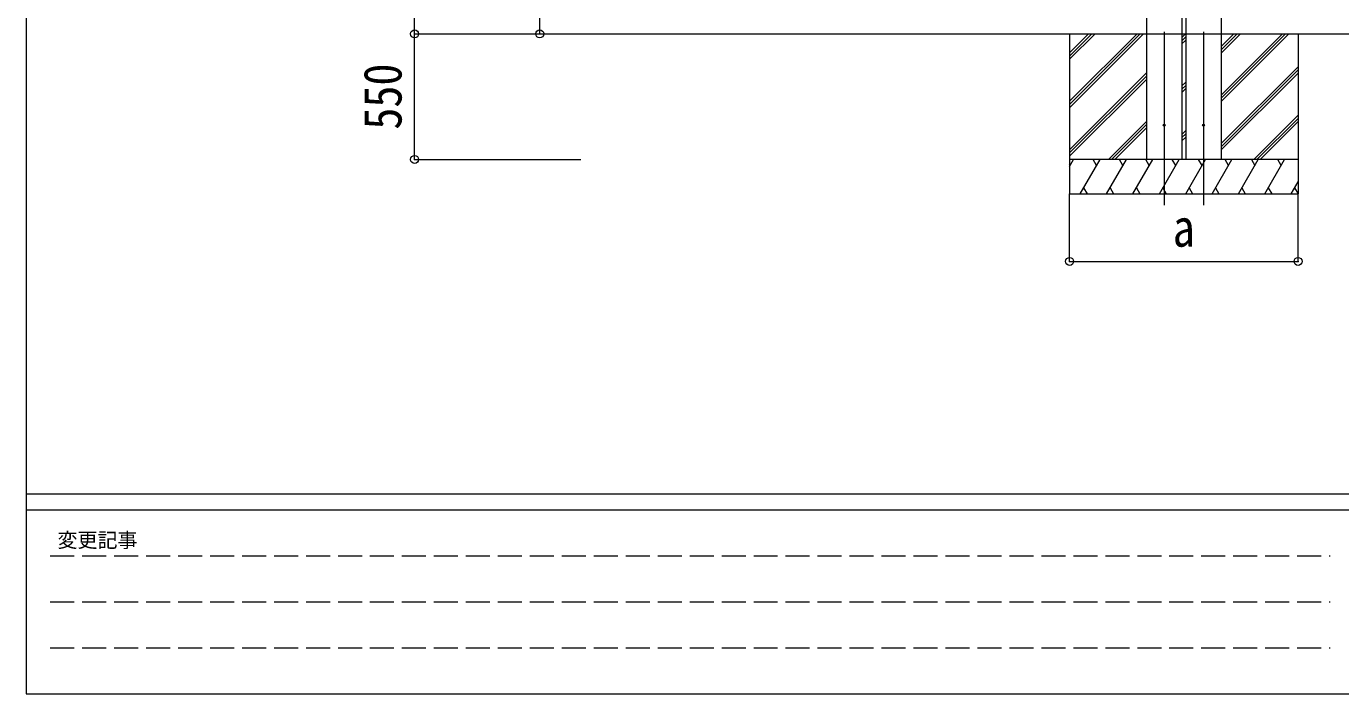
# Model space of a CAD drawing. Units: millimetres at full size; details may follow other scales. Extents: x -9783 to 33612, y -6828 to 13322.
# Drawn here: x -9783 to -4028, y -6828 to -3905 of the extents above; entities that cross this region are included whole.
import ezdxf
from ezdxf.enums import TextEntityAlignment as Align

# ---------------------------------------------------------------- set-up
doc = ezdxf.new("R2010")
doc.units = ezdxf.units.MM
doc.header["$LTSCALE"] = 35
doc.header["$PDMODE"] = 32
doc.header["$PDSIZE"] = 35
doc.linetypes.add('DASHED3', pattern=[4, 3, -1])
for name, color, linetype, lineweight in [('0-0_0', 7, 'Continuous', 9), ('0-1_本体', 4, 'Continuous', 9), ('0-2_部品', 7, 'Continuous', 9), ('0-8_PARTS2', 2, 'Continuous', 9), ('0-A_寸法', 6, 'Continuous', 9), ('F-0_240', 7, 'Continuous', 9)]:
    doc.layers.add(name, color=color, linetype=linetype, lineweight=lineweight)
doc.styles.add('ＭＳ ゴシック', font='')
doc.styles.get('ＭＳ ゴシック').set_extended_font_data('MS Gothic')

msp = doc.modelspace()

# ---------------------------------------------------------------- linework, layer by layer
at = {"layer": '0-0_0'}
for p, q in [((-7718.47, -3938.2), (-1711.8, -3938.2)), ((-5214.5, -3938.2), (-5214.5, -4638.2)), ((-5214.5, -4233.52), (-4919.17, -3938.2)), ((-5214.5, -4247.66), (-4905.03, -3938.2)), ((-5214.5, -4261.81), (-4890.89, -3938.2)), ((-5214.5, -4021.39), (-5131.3, -3938.2)), ((-5214.5, -4035.53), (-5117.16, -3938.2)), ((-5214.5, -4049.68), (-5103.02, -3938.2)), ((-4723.24, -3938.2), (-4706.23, -3938.2)), ((-4722.77, -3953.93), (-4707.04, -3938.2)), ((-4722.77, -3968.08), (-4706.23, -3951.53)), ((-4722.77, -3982.22), (-4706.23, -3965.67)), ((-4550.73, -4234.43), (-4254.49, -3938.2)), ((-4550.73, -4206.15), (-4282.77, -3938.2)), ((-4550.73, -4220.29), (-4268.63, -3938.2)), ((-4550.73, -4022.3), (-4466.62, -3938.2)), ((-4550.73, -4008.16), (-4480.76, -3938.2)), ((-4550.73, -3994.02), (-4494.9, -3938.2)), ((-4214.5, -3938.2), (-4214.5, -4638.2)), ((-4550.73, -4418.28), (-4214.5, -4082.06)), ((-5214.5, -4445.65), (-4878.27, -4109.43)), ((-5214.5, -4459.8), (-4878.27, -4123.57)), ((-5214.5, -4473.94), (-4878.27, -4137.72)), ((-4550.73, -4432.42), (-4214.5, -4096.2)), ((-4550.73, -4446.57), (-4214.5, -4110.34)), ((-4722.77, -4166.07), (-4706.23, -4149.52)), ((-4722.77, -4180.21), (-4706.23, -4163.66)), ((-4722.77, -4194.35), (-4706.23, -4177.8)), ((-4408.51, -4488.2), (-4214.5, -4294.19)), ((-4394.37, -4488.2), (-4214.5, -4308.33)), ((-5044.91, -4488.2), (-4878.27, -4321.56)), ((-5030.76, -4488.2), (-4878.27, -4335.71)), ((-5016.62, -4488.2), (-4878.27, -4349.85)), ((-4722.77, -4378.2), (-4706.23, -4361.65)), ((-4380.22, -4488.2), (-4214.5, -4322.47)), ((-4722.77, -4392.34), (-4706.23, -4375.79)), ((-4722.77, -4406.48), (-4706.23, -4389.93)), ((-4214.5, -4488.2), (-5214.5, -4488.2)), ((-5214.5, -4518.44), (-5197.04, -4488.2)), ((-5168.17, -4638.2), (-5081.57, -4488.2)), ((-5096.57, -4514.18), (-5111.57, -4488.2)), ((-5052.7, -4638.2), (-4966.1, -4488.2)), ((-4981.1, -4514.18), (-4996.1, -4488.2)), ((-4937.23, -4638.2), (-4850.63, -4488.2)), ((-4865.63, -4514.18), (-4880.63, -4488.2)), ((-4821.76, -4638.2), (-4735.16, -4488.2)), ((-4750.16, -4514.18), (-4765.16, -4488.2)), ((-4706.29, -4638.2), (-4619.69, -4488.2)), ((-4634.69, -4514.18), (-4649.69, -4488.19)), ((-4590.82, -4638.2), (-4504.22, -4488.2)), ((-4519.22, -4514.18), (-4534.22, -4488.2)), ((-4475.35, -4638.2), (-4388.75, -4488.2)), ((-4418.75, -4488.2), (-4403.75, -4514.18)), ((-4359.88, -4638.2), (-4273.28, -4488.2)), ((-4288.28, -4514.18), (-4303.28, -4488.2)), ((-5212.04, -4514.18), (-5214.5, -4509.92)), ((-4244.41, -4638.2), (-4214.5, -4586.39)), ((-5214.5, -4638.2), (-4214.5, -4638.2)), ((-5153.17, -4612.22), (-5138.18, -4638.2)), ((-5037.7, -4612.22), (-5022.71, -4638.2)), ((-4922.23, -4612.22), (-4907.24, -4638.2)), ((-4806.76, -4612.22), (-4791.76, -4638.2)), ((-4691.29, -4612.22), (-4676.29, -4638.2)), ((-4575.82, -4612.22), (-4560.82, -4638.2)), ((-4460.35, -4612.22), (-4445.35, -4638.2)), ((-4344.88, -4612.22), (-4329.88, -4638.2)), ((-4229.41, -4612.22), (-4214.5, -4638.2))]:
    msp.add_line(p, q, dxfattribs=at)
at = {"layer": '0-1_本体'}
for p, q in [((-4878.51, -1008.2), (-4878.51, -4488.2)), ((-4550.96, -1008.2), (-4550.96, -4488.2)), ((-4723.01, -1183.32), (-4723.01, -4488.2)), ((-4706.46, -1183.32), (-4706.46, -4488.2))]:
    msp.add_line(p, q, dxfattribs=at)
at = {"layer": '0-2_部品'}
for centre in [(-4800.76, -4338.2), (-4628.71, -4338.2)]:
    msp.add_circle(centre, 4.5, dxfattribs=at)
at = {"layer": '0-8_PARTS2'}
for p, q in [((-4800.99, -3928.99), (-4800.99, -4688.2)), ((-4628.48, -3928.99), (-4628.48, -4688.2))]:
    msp.add_line(p, q, dxfattribs=at)
at = {"layer": '0-A_寸法'}
for p, q in [((-8082.71, -3938.2), (-8082.71, -1031.8)), ((-7534.74, -3938.2), (-7534.74, -1138.2)), ((-8082.71, -3938.2), (-7354.6, -3938.2)), ((-8082.71, -4488.2), (-8082.71, -3938.2)), ((-8082.71, -4488.2), (-7354.6, -4488.2)), ((-5214.5, -4934.58), (-5214.5, -4638.2)), ((-5214.5, -4694.61), (-5214.5, -4638.2)), ((-4214.5, -4934.58), (-4214.5, -4638.2)), ((-5214.5, -4934.58), (-4214.5, -4934.58))]:
    msp.add_line(p, q, dxfattribs=at)
for p in [(-8082.71, -3938.2), (-7534.74, -3938.2), (-8082.71, -4488.2), (-5214.5, -4934.58), (-4214.5, -4934.58)]:
    msp.add_point(p, dxfattribs=at)
at = {"layer": 'F-0_240', "color": 5}
for p, q in [((-9783.03, 6751.9), (-9783.03, -6828.1)), ((-9783.03, -5953.1), (9396.97, -5953.1)), ((-9783.03, -6023.1), (6285.75, -6023.1)), ((-9783.03, -6828.1), (9396.97, -6828.1))]:
    msp.add_line(p, q, dxfattribs=at)
at = {"layer": 'F-0_240', "color": 4, "linetype": 'DASHED3'}
for p, q in [((-9678.03, -6224.35), (-4074.25, -6224.35)), ((-9678.03, -6425.6), (-4074.25, -6425.6)), ((-9678.03, -6626.85), (-4074.25, -6626.85))]:
    msp.add_line(p, q, dxfattribs=at)

# ---------------------------------------------------------------- texts
at = {"layer": '0-A_寸法', "color": 7, "style": 'ＭＳ ゴシック', "width": 0.85}
msp.add_text('550', height=166.8, rotation=90, dxfattribs=at).set_placement((-8089.71, -4357.57), align=Align.BOTTOM_LEFT)
msp.add_text('a', height=166.8, dxfattribs=at).set_placement((-4763.26, -4920.21), align=Align.BOTTOM_LEFT)
at = {"layer": 'F-0_240', "style": 'ＭＳ ゴシック'}
msp.add_text('変更記事', height=64.15, dxfattribs=at).set_placement((-9646.27, -6206.85), align=Align.BOTTOM_LEFT)

doc.saveas('drawing.dxf')
